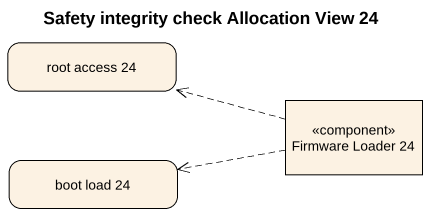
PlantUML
@startuml
title Safety integrity check Allocation View 24
hide empty description
state "root access 24" as root_access_24
state "Firmware Loader 24" as Firmware_Loader_24 <<component>>
state "boot load 24" as boot_load_24
Firmware_Loader_24 -left[dashed]-> root_access_24
Firmware_Loader_24 -left[dashed]-> boot_load_24
@enduml
